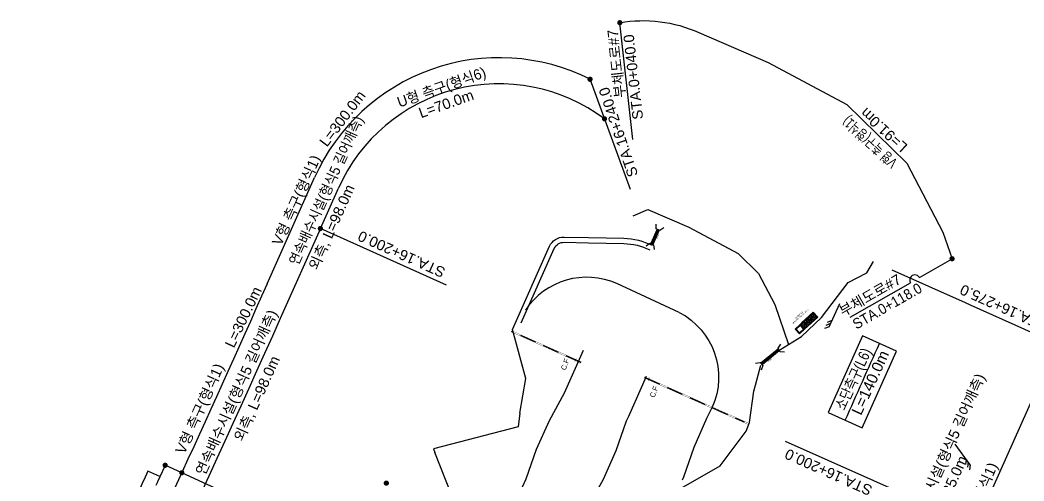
# Model space of a CAD drawing. Header units: millimetres. Extents: x 219390 to 221240, y 444648 to 450301.
# Drawn here: x 220538.9 to 220923.8, y 449355.2 to 449531.8 of the extents above; entities that cross this region are included whole.
import ezdxf
from ezdxf.enums import TextEntityAlignment as Align

# ---------------------------------------------------------------- set-up
doc = ezdxf.new("R2010")
doc.units = ezdxf.units.MM
doc.linetypes.add('CONT', pattern=[0])
doc.linetypes.add('HIDDEN', pattern=[9.524999999999999, 6.35, -3.175])
for name, color, linetype in [('$-배수유역', 50, 'Continuous'), ('0.CC-DIMT 부체도로', 4, 'Continuous'), ('0.CC_DIML 부체도로', 1, 'Continuous'), ('[도면]U형 V형 측구', 4, 'Continuous'), ('[도면]배수구조물도수로+방수거+집수거', 30, 'Continuous'), ('[도면]선배수집수정', 4, 'Continuous'), ('[도면]소단측구', 5, 'Continuous'), ('[도면]연속배수시설', 152, 'Continuous'), ('[도면]종배수관', 30, 'Continuous'), ('CC-DIML_본선', 1, 'CONT'), ('CC-DIMT_본선', 3, 'CONT'), ('CD-MISC-초기우수처리시설', 84, 'Continuous'), ('제목', 7, 'Continuous')]:
    doc.layers.add(name, color=color, linetype=linetype)
doc.styles.add('Han_Romanstyle', font='Dotum.TTF')
doc.styles.get("Standard").update_dxf_attribs({"font": 'arial.ttf'})
doc.styles.add('돋움', font='Dotum.TTF')
doc.linetypes.add('E-WFLOW04', pattern='A,1.5,[32,kscals.shx,S=0.1,R=0,X=0,Y=0],0', length=1.5)
doc.linetypes.add('H-DICHL06', pattern='A,0.9,[32,kscals.shx,S=0.1,R=0,X=0,Y=0],-0.333333,["L6",Standard,S=0.2,R=0,X=0,Y=-0.1],-0.416667', length=1.65)
doc.linetypes.add('H-DICHL06R', pattern='A,0.9,[32,kscals.shx,S=0.1,R=360,X=0,Y=0],-0.666667,["L6",Standard,S=0.2,R=180,X=0,Y=0.1],-0.083333', length=1.65)
doc.linetypes.add('H-DICHS05', pattern='A,0.9,[32,kosdic.shx,S=0.1,R=0,X=0,Y=0],-0.35,["S5",Standard,S=0.2,R=0,X=0,Y=-0.1],-0.4417462482946794', length=1)
doc.linetypes.add('H-DICHU06', pattern='A,0.9,[32,kscals.shx,S=0.1,R=0,X=0,Y=0],-0.333333,["U6",Standard,S=0.2,R=0,X=0,Y=-0.1],-0.416667', length=1.65)
doc.linetypes.add('H-DICHV01', pattern='A,0.9,[32,kscals.shx,S=0.1,R=360,X=0,Y=0],-0.333333,["V1",Standard,S=0.2,R=360,X=0,Y=-0.1],-0.416667', length=1.65)
doc.linetypes.add('H-DICHV01R', pattern='A,0.9,[32,kscals.shx,S=0.1,R=0,X=0,Y=0],-0.666667,["V1",Standard,S=0.2,R=180,X=0,Y=0.1],-0.083333', length=1.65)

# ---------------------------------------------------------------- blocks, each defined once
blk = doc.blocks.new('A$C31C57068')
at = {"layer": '[도면]소단측구', "color": 4, "ltscale": 8}
blk.add_line((-0.6612789927166887, -0.1596468335483223), (0.8132873749127612, 0.2544757035793737), dxfattribs=at)
at = {"layer": '[도면]소단측구', "color": 4, "ltscale": 8, "flags": 128}
for points in [[(-0.4687284234387334, -0.1055702372104861), (-0.7347270906029735, 0.04378026985796168)], [(-0.2761778541898821, -0.05149364081444219), (-0.5421765213541221, 0.09785686625400558)], [(-0.6612789927166887, -0.1596468335483223), (-0.9272776598809287, -0.01029632647987455)]]:
    blk.add_lwpolyline(points, dxfattribs=at)
at = {"layer": '[도면]소단측구', "color": 4, "ltscale": 8}
blk.add_solid([(0.8132873749127612, 0.2544757035793737), (0.120105325547047, 0.05979995669331403), (0.07143638879060747, 0.2330954690696672), (0.8132873749127612, 0.2544757035793737)], dxfattribs=at)
blk = doc.blocks.new('A$C0F082672')
at = {"layer": 'CD-MISC-초기우수처리시설'}
h = blk.add_hatch(dxfattribs=at)
h.set_pattern_fill('ANSI37', color=256, scale=0.2, style=0)
h.set_pattern_definition([(45, (1.299999999999955, 0), (-0.4490128060534576, 0.4490128060534577), []), (135, (1.299999999999955, 0), (-0.4490128060534577, -0.4490128060534576), [])])
h.paths.add_polyline_path([(7.899999999999864, 0), (7.899999999999864, 2), (2.099999999999909, 2), (1.899999999999864, 2), (1.299999999999955, 2), (1.299999999999955, 0)])
h.paths.add_polyline_path([(1.471132971506015, 0.3895183175033922), (7.728867028493803, 0.3895183175033922), (7.728867028493803, 1.656071913161465), (1.471132971506015, 1.656071913161465)], flags=24)
blk.add_lwpolyline([(-1.299999999999955, 2.25), (-1.299999999999955, -0.25), (1.299999999999955, -0.25), (1.299999999999955, 2.25)], close=True, dxfattribs=at)
for points in [[(-1.049999999999955, 2), (-1.049999999999955, 0), (1.049999999999955, 0), (1.049999999999955, 2), (-1.049999999999955, 2)], [(1.299999999999955, -0.25), (8.149999999999864, -0.25), (8.149999999999864, 2.25), (2.099999999999909, 2.25), (1.899999999999864, 2.25), (1.299999999999955, 2.25)], [(1.299999999999955, 0), (7.899999999999864, 0), (7.899999999999864, 2), (2.099999999999909, 2), (1.899999999999864, 2), (1.299999999999955, 2)]]:
    blk.add_lwpolyline(points, dxfattribs=at)
at = {"layer": 'CD-MISC-초기우수처리시설', "style": '돋움'}
blk.add_text('모래여과시설', height=0.7, dxfattribs=at).set_placement((4.599999999999909, 1), align=Align.MIDDLE_CENTER)
at = {"layer": '제목', "color": 1, "style": '돋움'}
for s, p in [('(유역면적 6,000 hf:1.8 B:2)', (3.447844278080993, 4.112628434330418)), ('모래여과시설', (3.447844278080993, 4.887833333288654))]:
    blk.add_text(s, height=0.5, dxfattribs=at).set_placement(p, align=Align.CENTER)

msp = doc.modelspace()

# ---------------------------------------------------------------- linework, layer by layer
at = {"layer": '0.CC_DIML 부체도로', "color": 171}
for p, q in [((220773.9117975527, 449486.0417403365), (220768.8893086969, 449530.7953150771)), ((220883.7667654724, 449433.1456635625), (220896.2959480268, 449440.3326077057)), ((220857.2319046315, 449417.9248331625), (220880.2970675789, 449431.155388072))]:
    msp.add_line(p, q, dxfattribs=at)
for points in [[(220769.1659805763, 449531.2117915729, 1, 1, -1), (220768.6126368227, 449530.3788385788, 1, 1, -1)], [(220896.5726199062, 449440.7490842016, 1, 1, -1), (220896.0192761525, 449439.9161312075, 1, 1, -1)], [(220679.827702286, 449354.4693063308, 1, 1, -1), (220678.8611454468, 449354.2128538467, 1, 1, -1)]]:
    msp.add_lwpolyline(points, format="xyseb", close=True, dxfattribs=at)
at = {"layer": '0.CC_DIML 부체도로', "color": 171, "flags": 128}
msp.add_lwpolyline([(220768.8893086969, 449530.7953150771, -0.1501065741004181), (220799.1335503295, 449527.0287428187), (220825.7087567553, 449515.5238468145), (220855.9064694431, 449499.4617602145), (220878.9433185009, 449477.0143188017), (220892.8004728625, 449450.5109886979), (220896.2959480268, 449440.3326077057)], format="xyb", dxfattribs=at)
at = {"layer": '0.CC_DIML 부체도로', "color": 171}
msp.add_lwpolyline([(220883.7667654724, 449433.1456635625, 1), (220880.2970675789, 449431.155388072, 1)], format="xyb", dxfattribs=at)
at = {"layer": '[도면]U형 V형 측구', "color": 4, "linetype": 'H-DICHV01', "ltscale": 10, "flags": 128}
for points in [[(220773.991317618, 449456.7245218378), (220779.662465168, 449459.1800250749), (220795.3187443864, 449452.4021336323), (220814.2116823882, 449442.353027945), (220822.0880963383, 449434.6781354176), (220828.315055048, 449422.7683927736), (220833.5866787616, 449407.4180921467)], [(220828.5778633546, 449404.3579776905), (220838.5954941687, 449410.478206603), (220846.2183759839, 449417.8095873655), (220856.3960508058, 449431.1917521142), (220863.5467096392, 449434.8915928496), (220866.1280464358, 449439.256864829)], [(220730.5936902541, 449381.1660154797), (220732.8391794697, 449394.4458574132), (220727.6739687165, 449413.1809649266)], [(220748.5013969279, 449317.877571131), (220758.9552707516, 449338.4449092555), (220785.26327313, 449348.3725919317), (220807.3971573332, 449361.0378460494), (220817.3026740054, 449374.2273276896), (220818.5944715268, 449377.586095297), (220820.2711144882, 449389.6302145037), (220820.9709311703, 449391.9277772084), (220822.9897256602, 449399.5979887747)], [(220708.3318928575, 449307.9155136921), (220711.3997004674, 449316.3960110076), (220708.8708560992, 449338.5660013385), (220697.9510135549, 449366.1006215691)]]:
    msp.add_lwpolyline(points, dxfattribs=at)
msp.add_lwpolyline([(220727.6739687166, 449413.1809649266), (220741.9371482357, 449445.1017407103, -0.301705311964454), (220747.5441518766, 449448.6526126174), (220756.920600682, 449448.4509779022), (220770.4672182408, 449448.1596662951, -0.1099719757597832), (220781.232225237, 449445.5261511659)], format="xyb", dxfattribs=at)
at = {"layer": '[도면]U형 V형 측구', "color": 4, "linetype": 'H-DICHU06', "ltscale": 10, "flags": 128}
msp.add_lwpolyline([(220731.0140764679, 449415.7535956086), (220743.763150631, 449444.2858269573, -0.3017053119640146), (220747.5011530583, 449446.6530748954), (220756.8776018636, 449446.4514401802), (220770.4242194224, 449446.1601285731, -0.1099719757598492), (220780.3462193997, 449443.7331108261)], format="xyb", dxfattribs=at)
at = {"layer": '[도면]U형 V형 측구', "color": 4, "linetype": 'H-DICHV01R', "ltscale": 10, "flags": 128}
msp.add_lwpolyline([(220730.5936902541, 449381.1660154797), (220729.9015911449, 449375.8913032563), (220697.3894794474, 449367.5165420218), (220697.9510135549, 449366.1006215691)], dxfattribs=at)
at = {"layer": '[도면]배수구조물도수로+방수거+집수거', "color": 4, "const_width": 0.09999999999999998}
for points in [[(220753.9971939859, 449400.3308300931), (220727.2800904689, 449412.2688508356)], [(220754.2011724422, 449400.7873306847), (220727.4840689113, 449412.7253514437)], [(220751.6212620302, 449400.8415758308), (220752.2226289053, 449402.2222980628)], [(220778.3866877876, 449395.1311773825), (220818.4563023776, 449377.2268454495)], [(220778.1827093315, 449394.6746767909), (220818.2765643449, 449376.7595134781)], [(220779.688336516, 449393.4510229349), (220780.2897033911, 449394.8317451669)]]:
    msp.add_lwpolyline(points, dxfattribs=at)
at = {"layer": '[도면]배수구조물도수로+방수거+집수거', "color": 4, "linetype": 'HIDDEN'}
for points in [[(220754.0991913707, 449400.5590767438), (220727.382079688, 449412.4971011349)], [(220778.2846904029, 449394.9029307318), (220816.5180771445, 449377.819081682)]]:
    msp.add_lwpolyline(points, dxfattribs=at)
at = {"layer": '[도면]소단측구', "color": 4, "linetype": 'H-DICHL06', "ltscale": 9, "flags": 128}
msp.add_lwpolyline([(220791.6226910019, 449419.7886170091), (220767.7684193494, 449430.7964193016, 0.3647312560193794), (220732.6622720646, 449420.6678516709)], format="xyb", dxfattribs=at)
at = {"layer": '[도면]소단측구', "color": 4, "linetype": 'H-DICHL06R', "ltscale": 9, "flags": 128}
msp.add_lwpolyline([(220791.6226910019, 449419.7886170091, -0.3976662339307536), (220804.3540708014, 449383.4407051454), (220802.1850253276, 449379.1252040968), (220797.2287885954, 449368.0332238805), (220793.2463053178, 449356.6692484531), (220792.7370349009, 449355.5295102079)], format="xyb", dxfattribs=at)
at = {"layer": '[도면]연속배수시설', "color": 4, "linetype": 'H-DICHS05', "ltscale": 10, "flags": 128}
msp.add_lwpolyline([(220710.5465407951, 449306.6620469448, 0.001936681991830956), (220732.9294832858, 449355.9535697922), (220736.9230462089, 449367.3022298329), (220741.8765052326, 449378.387993581), (220747.6840477938, 449388.9339436514), (220755.0010584889, 449405.3092990385)], format="xyb", dxfattribs=at)
msp.add_lwpolyline([(220744.8891425018, 449318.7016543783), (220756.7811011663, 449345.3156714006), (220762.5882052045, 449355.8606399755), (220767.5224072218, 449366.9032973971), (220771.5048890393, 449378.267268658), (220772.3021371869, 449380.0514975313), (220779.1232631848, 449395.317070729)], dxfattribs=at)
at = {"layer": '[도면]종배수관', "color": 4}
for points in [[(220785.7768120744, 449452.1197615764), (220784.2686758909, 449451.108138498), (220782.8821672526, 449451.796540848), (220782.775340856, 449453.6093957672)], [(220783.2168397864, 449451.6303757392), (220780.7747587196, 449446.1501741052)], [(220783.5754215717, 449451.4523396731), (220781.1401239166, 449445.9873604918)], [(220783.9340033572, 449451.2743036068), (220781.5054891139, 449445.8245468784)], [(220778.9684247228, 449445.2288786183), (220780.4331422601, 449446.3024048337), (220781.8471055732, 449445.67231615), (220782.029304081, 449443.8654795384)], [(220832.0024911687, 449404.5207049834), (220830.1952375829, 449404.6987231767), (220829.5627186089, 449406.1116010013), (220830.6328533482, 449407.5787978103)], [(220829.7037014038, 449405.7966832317), (220822.9812056025, 449400.2928478558)], [(220829.8730605475, 449405.4183803058), (220823.2346003051, 449399.9833464429)], [(220830.0424196912, 449405.0400773798), (220823.4879950079, 449399.67384503)], [(220820.9535284323, 449400.2804714204), (220822.7442815552, 449400.5822316769), (220823.7249190551, 449399.3844612089), (220823.076628283, 449397.6881198778)]]:
    msp.add_lwpolyline(points, dxfattribs=at)
at = {"layer": 'CC-DIML_본선'}
for p, q in [((220772.9324998458, 449466.8130384188), (220757.4653781339, 449509.1081444278)), ((220633.6511526338, 449430.7600361543), (220651.8564377436, 449471.5031792246)), ((220654.0564073733, 449451.8928438403), (220660.9864495627, 449467.423610107)), ((220702.4454708494, 449430.271129387), (220654.0564073733, 449451.8928438402)), ((220873.2038718117, 449436.0951663677), (220901.3541597282, 449423.5167562192)), ((220903.1801621235, 449422.7008424662), (220936.6027025731, 449407.7666285346)), ((220832.3206588155, 449370.4841809956), (220882.535724687, 449348.0465527893)), ((220658.1804588301, 449332.0457616636), (220594.5565305576, 449361.2348049542)), ((220592.5385862838, 449356.8403157915), (220587.9386956, 449358.9575008482))]:
    msp.add_line(p, q, dxfattribs=at)
for points in [[(220757.7420500133, 449509.5246209236, 1, 1, -1), (220757.1887062596, 449508.6916679295, 1, 1, -1)], [(220763.2775646001, 449494.387662631, 1, 1, -1), (220762.7242208464, 449493.5547096369, 1, 1, -1)], [(220654.5396857929, 449452.0210700824, 1, 1, -1), (220653.5731289536, 449451.7646175982, 1, 1, -1)], [(220595.0234280944, 449361.3279253084, 1, 1, -1), (220594.0568712551, 449361.0714728242, 1, 1, -1)], [(220601.4021988849, 449358.4441282066, 1, 1, -1), (220600.4356420457, 449358.1876757225, 1, 1, -1)]]:
    msp.add_lwpolyline(points, format="xyseb", close=True, dxfattribs=at)
at = {"layer": 'CC-DIML_본선', "flags": 128}
for points in [[(220654.0564073733, 449451.8928438402), (220638.6681850625, 449417.4542396403, -0.008518131232322047), (220538.9012296501, 449203.9405215837, -0.008518131232322047)], [(220633.6511526337, 449430.7600361542, -0.006105640872239031), (220563.2029638997, 449277.4867944969, -0.00322833374382543)], [(220855.3583242517, 449378.482559089, -0.002785756699464037), (220868.4958005805, 449407.884025151, -0.002670448118087691)], [(220594.5565305576, 449361.2348049541, -0.0003083701713759758), (220591.0026238792, 449353.5008738171, -0.0003083701713759758)], [(220587.9386956, 449358.9575008482, -0.003028104014577888), (220552.5674614531, 449283.2325235928)]]:
    msp.add_lwpolyline(points, format="xyb", dxfattribs=at)
at = {"layer": 'CC-DIML_본선'}
msp.add_lwpolyline([(220901.3541597282, 449423.5167562192), (220903.1801621235, 449422.7008424662)], dxfattribs=at)
at = {"layer": 'CC-DIML_본선', "flags": 128}
msp.add_lwpolyline([(220848.8369421178, 449381.3947085202), (220861.8797063855, 449375.5704096578), (220875.0171827143, 449404.9718757197), (220861.9744184467, 449410.7961745823)], close=True, dxfattribs=at)
msp.add_lwpolyline([(220833.476137051, 449176.9709897016), (220889.9603779422, 449303.3818253722), (220936.6027025731, 449407.7666285346)], dxfattribs=at)
at = {"layer": 'CC-DIML_본선'}
for radius, start in [(77.50000000013785, 63.27589419346714), (67.50000000013785, 53.25004995866387)]:
    msp.add_arc((220722.6140293409, 449439.8865185632), radius, start, 155.9234443473968, dxfattribs=at)

# ---------------------------------------------------------------- block references
at = {"layer": '$-배수유역', "color": 4, "rotation": 42.66570102069588}
msp.add_blockref('A$C0F082672', (220838.596257322, 449412.6356187295), dxfattribs=at)
at = {"layer": '[도면]소단측구', "color": 4, "linetype": 'E-WFLOW04', "ltscale": 9}
for p, xscale, yscale, zscale, rotation in [((220851.1313502782, 449418.1859061821), 6.399999999891239, 6.399999999891239, 6.399999999891239, 49.50787770510765), ((220900.8176787276, 449364.9654794732), 6.399999999891238, 6.399999999891238, 6.399999999891238, 110.0643185147718)]:
    msp.add_blockref('A$C31C57068', p, dxfattribs=dict(at, xscale=xscale, yscale=yscale, zscale=zscale, rotation=rotation))

# ---------------------------------------------------------------- texts
at = {"layer": '0.CC-DIMT 부체도로', "width": 0.7}
msp.add_text('V형 측구(형식1)', height=3.999999999999998, rotation=137.4843428142453, dxfattribs=at).set_placement((220866.9025110551, 449487.3729453505), align=Align.BOTTOM_CENTER)
at = {"layer": '0.CC-DIMT 부체도로'}
msp.add_text('L=91.0m', height=3.999999999999999, rotation=137.4843428142453, dxfattribs=at).set_placement((220872.2994873357, 449492.0096188922), align=Align.BOTTOM_CENTER)
at = {"layer": '0.CC_DIML 부체도로', "color": 171}
for s, rotation, p in [('부체도로#7', 96.40325077414006, (220768.0611104422, 449528.3869762581, -97.21636642212437)), ('STA.0+040.0', 96.40325077414006, (220774.1811995903, 449526.4919209584, -97.21636642212437)), ('부체도로#7', 29.83928783029589, (220877.267239303, 449431.1655758517, -97.21636642212437))]:
    msp.add_text(s, height=3.999999999999999, rotation=rotation, dxfattribs=at).set_placement(p, align=Align.RIGHT)
at = {"layer": '0.CC_DIML 부체도로', "color": 171, "width": 0.9}
msp.add_text('STA.0+118.0', height=3.999999999999999, rotation=29.83928783029589, dxfattribs=at).set_placement((220885.2058453966, 449427.8187440285, -97.21636642212437), align=Align.RIGHT)
at = {"layer": '[도면]배수구조물도수로+방수거+집수거', "color": 4, "linetype": 'HIDDEN', "ltscale": 0.01, "style": '돋움'}
for rotation, p in [(337.2078163975295, (220752.9355937258, 449400.4468029804)), (157.2078164167787, (220779.4482880478, 449395.0152044957))]:
    msp.add_text('500×350', height=0.2, rotation=rotation, dxfattribs=at).set_placement(p, align=Align.MIDDLE_CENTER)
at = {"layer": '[도면]선배수집수정', "color": 4, "ltscale": 20, "style": 'Han_Romanstyle'}
for p in [(220748.0673363867, 449397.4331288493, 174), (220782.1484375438, 449386.9260988435, 174)]:
    msp.add_text('C.F', height=2, rotation=69.74950838393003, dxfattribs=at).set_placement(p)
at = {"layer": '[도면]종배수관', "color": 4, "style": '돋움'}
for rotation, p in [(65.9813468979419, (220783.5776250968, 449448.7198471277)), (39.30784020006365, (220826.639329571, 449401.3308307081))]:
    msp.add_text('D800', height=0.4999999999999999, rotation=rotation, dxfattribs=at).set_placement(p, align=Align.CENTER)
at = {"layer": 'CC-DIMT_본선'}
for s, height, rotation, width, p in [('U형 측구(형식6)', 4, 19.5144374769626, 0.95, (220701.5871147413, 449503.0697525797, -5.659331527276862)), ('연속배수시설(형식5 길어깨측)', 3.999999999999999, 65.8475205089175, 0.9, (220659.1397321831, 449465.2172913291))]:
    msp.add_text(s, height=height, rotation=rotation, dxfattribs=dict(at, width=width)).set_placement(p, align=Align.BOTTOM_CENTER)
for s, height, rotation, p in [('L=300.0m', 3.999999999999999, 52.80805225400831, (220665.06289558, 449492.13806362, 82.95312953164317)), ('L=70.0m', 4, 19.5144374769626, (220703.357613467, 449496.6923788713, -5.659331527276862)), ('V형 측구(형식1)', 3.999999999999999, 65.685252019487, (220647.7240038302, 449461.4537211426, 82.95312953164317)), ('외측, L=98.0m', 3.999999999999999, 65.8475205089175, (220661.2723491754, 449451.1535461802)), ('L=300.0m', 3.999999999999999, 64.26815972188973, (220627.3981485087, 449416.5784211027)), ('연속배수시설(형식5 길어깨측)   ', 3.999999999999999, 65.8475205089175, (220625.7082009702, 449389.9318373201)), ('외측, L=98.0m', 3.999999999999999, 65.8475205089175, (220632.5876595717, 449385.4703344681)), ('V형 측구(형식1)   ', 3.999999999999999, 65.685252019487, (220611.6311325483, 449383.6948328874)), ('연속배수시설(형식5 길어깨측)', 3.999999999999999, 65.9234424607071, (220896.2046436034, 449363.3663453984)), ('외측, L=85.0m', 3.999999999999999, 65.9234424607071, (220896.2578523153, 449347.2218462851)), ('V형 측구(형식1)   ', 4, 65.92344246061194, (220908.4036302635, 449345.7579143823))]:
    msp.add_text(s, height=height, rotation=rotation, dxfattribs=at).set_placement(p, align=Align.BOTTOM_CENTER)
for s, height, rotation, p in [('STA.16+240.0', 4, 108.6413672309352, (220764.479352627, 449506.4790166914, -97.21636642212437)), ('STA.16+200.0', 3.999999999999999, 155.9234465614864, (220669.6303263075, 449451.1962925416)), ('STA.16+275.0', 4, 155.9234503286047, (220900.509709932, 449430.6435297102)), ('STA.16+200.0', 4, 155.9234503286047, (220833.3545194305, 449367.6696882399))]:
    msp.add_text(s, height=height, rotation=rotation, dxfattribs=at).set_placement(p, align=Align.RIGHT)
at = {"layer": 'CC-DIMT_본선', "width": 0.8}
msp.add_text('소단측구(L6)', height=4.199999999999998, rotation=65.45018937050128, dxfattribs=at).set_placement((220860.2716010653, 449393.3993793532), align=Align.CENTER)
at = {"layer": 'CC-DIMT_본선'}
msp.add_text('L=140.0m', height=4.199999999999998, rotation=65.45018937050128, dxfattribs=at).set_placement((220863.0056020501, 449393.746993673), align=Align.TOP_CENTER)

doc.saveas('drawing.dxf')
